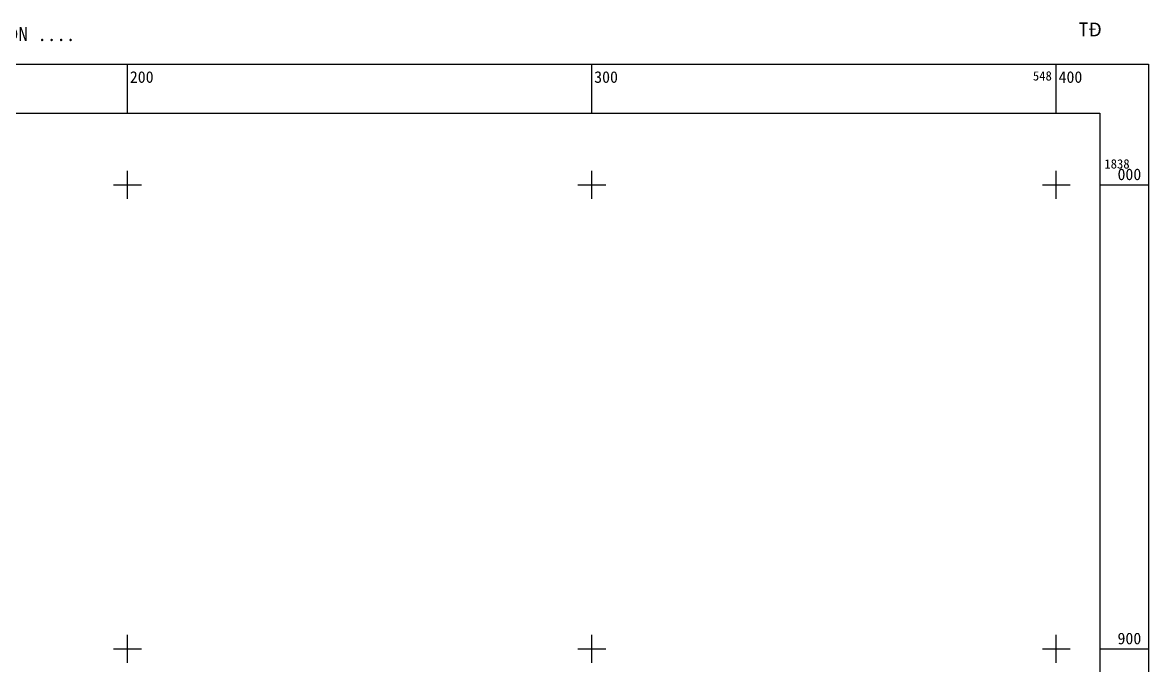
# Model space of a CAD drawing. Extents: x 547873 to 548420, y 1837499 to 1838051.
# Drawn here: x 548177.4 to 548419.9, y 1837896.4 to 1838035 of the extents above; entities that cross this region are included whole.
import ezdxf

# ---------------------------------------------------------------- set-up
doc = ezdxf.new("R2010")
doc.units = 0
doc.layers.add('Level 63', color=7, linetype='Continuous')

msp = doc.modelspace()

# ---------------------------------------------------------------- linework, layer by layer
at = {"layer": 'Level 63'}
for p, q in [((548200, 1838015.46), (548200, 1838025.96)), ((548300, 1838015.46), (548300, 1838025.96)), ((548400, 1838015.46), (548400, 1838025.96)), ((548200, 1837997), (548200, 1838003)), ((548300, 1837997), (548300, 1838003)), ((548400, 1837997), (548400, 1838003)), ((548197, 1838000), (548203, 1838000)), ((548297, 1838000), (548303, 1838000)), ((548397, 1838000), (548403, 1838000)), ((548409.35, 1838000), (548419.85, 1838000)), ((548200, 1837897), (548200, 1837903)), ((548300, 1837897), (548300, 1837903)), ((548400, 1837897), (548400, 1837903)), ((548197, 1837900), (548203, 1837900)), ((548297, 1837900), (548303, 1837900)), ((548397, 1837900), (548403, 1837900)), ((548409.35, 1837900), (548419.85, 1837900))]:
    msp.add_line(p, q, dxfattribs=at)
for points in [[(547873.07, 1838025.96), (548419.85, 1838025.96), (548419.85, 1837499.44), (547873.07, 1837499.44), (547873.07, 1838025.96)], [(547883.57, 1838015.46), (548409.35, 1838015.46), (548409.35, 1837509.94), (547883.57, 1837509.94), (547883.57, 1838015.46)]]:
    msp.add_lwpolyline(points, dxfattribs=at)

# ---------------------------------------------------------------- texts
for s, height, p in [('HỆ TOẠ ĐỘ ..., KHƯ VỰC ... THÔN ....', 3, (548109.71, 1838030.96)), (' TĐ', 3, (548402.81, 1838031.96)), ('200', 2.5, (548200.5, 1838021.96)), ('300', 2.5, (548300.5, 1838021.96)), ('548', 2, (548394.96, 1838022.46)), ('400', 2.5, (548400.5, 1838021.96)), ('1838', 2, (548410.35, 1838003.5)), ('000', 2.5, (548413.19, 1838001)), ('900', 2.5, (548413.19, 1837901))]:
    msp.add_text(s, height=height, dxfattribs=at).set_placement(p)

doc.saveas('drawing.dxf')
